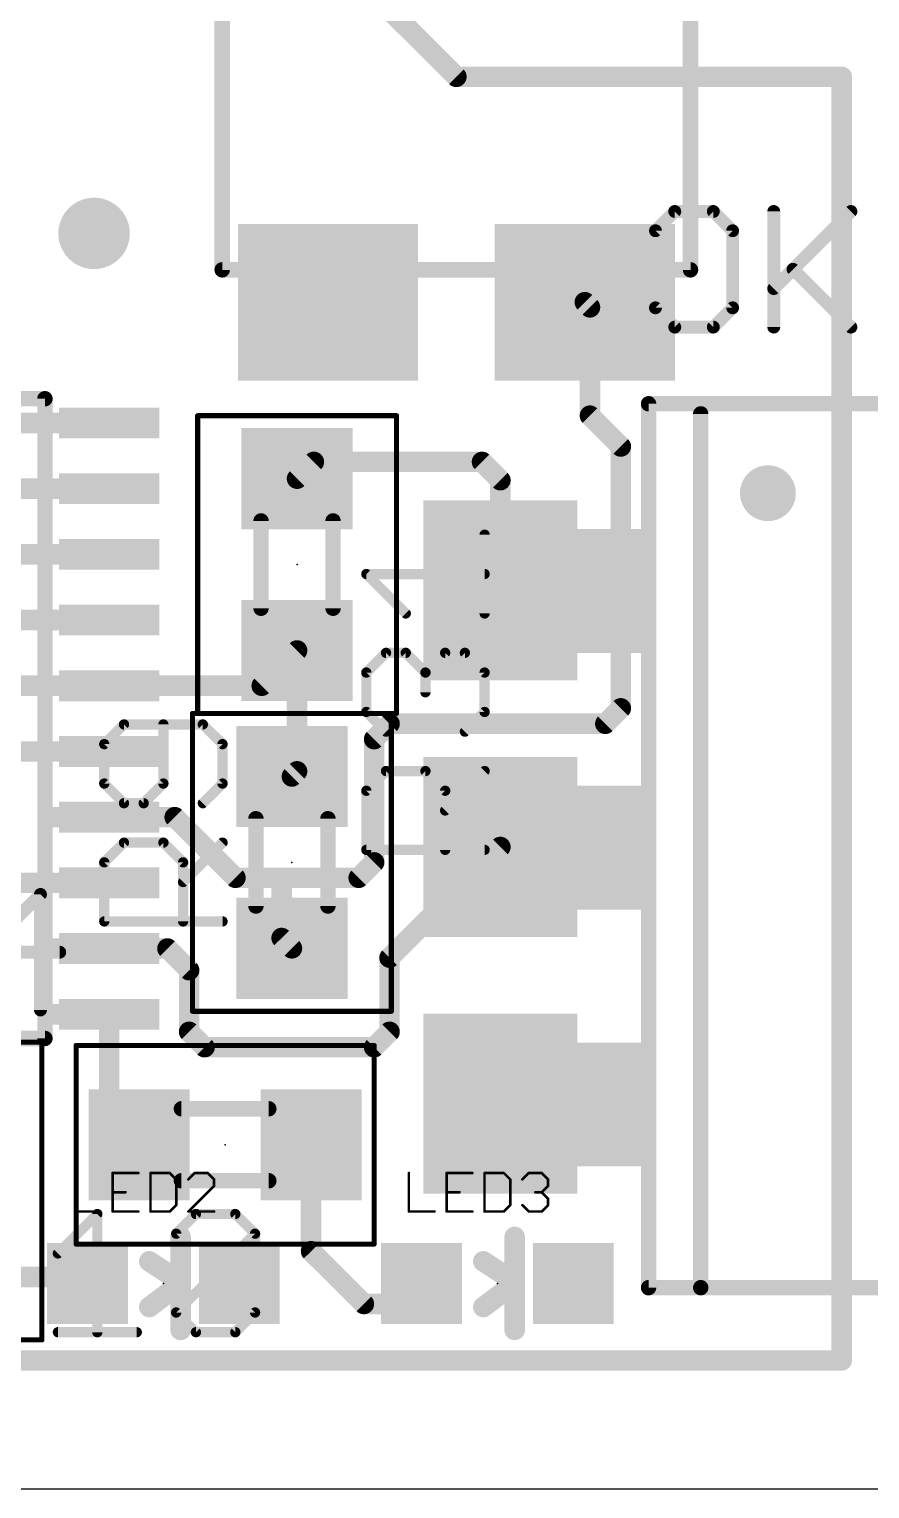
# Model space of a CAD drawing. Extents: x -5.1 to 64.5, y -0.1 to 40.6.
# Drawn here: x 26.26 to 34.57, y 0 to 14.44 of the extents above; entities that cross this region are included whole.
import ezdxf

# ---------------------------------------------------------------- set-up
doc = ezdxf.new("R2010")
doc.units = 0
for name, color, linetype in [('1', 14, 'CONTINUOUS'), ('18', 94, 'CONTINUOUS'), ('20', 178, 'CONTINUOUS'), ('21', 250, 'CONTINUOUS'), ('23', 178, 'CONTINUOUS'), ('25', 250, 'CONTINUOUS'), ('39', 14, 'CONTINUOUS'), ('51', 250, 'CONTINUOUS')]:
    doc.layers.add(name, color=color, linetype=linetype)

# ---------------------------------------------------------------- blocks, each defined once
blk = doc.blocks.new('RECT')
blk.add_solid([(-0.5, -0.5), (0.5, -0.5), (-0.5, 0.5), (0.5, 0.5)])
blk = doc.blocks.new('ROUNDV')
at = {"const_width": 0.5}
blk.add_lwpolyline([(0, -0.25, 1), (0, 0.25, 1), (0, -0.25)], format="xyb", dxfattribs=at)

msp = doc.modelspace()

# ---------------------------------------------------------------- linework, layer by layer
at = {"layer": '1', "const_width": 0.2032}
for points in [[(30.48, 13.97), (26.67, 17.78)], [(34.29, 13.97), (30.48, 13.97)], [(34.29, 1.27), (34.29, 13.97)], [(31.8008, 11.6892), (31.75, 11.74)], [(31.8008, 10.6172), (31.8008, 11.6892)], [(32.1056, 10.3124), (31.8008, 10.6172)], [(27.0478, 10.545), (24.8626, 10.545)], [(32.1056, 7.7216), (32.1056, 10.3124)], [(29.0712, 10.16), (28.9052, 9.994)], [(30.734, 10.16), (29.0712, 10.16)], [(30.915, 9.979), (30.734, 10.16)], [(27.0478, 9.895), (24.5982, 9.895)], [(30.915, 8.89), (30.915, 9.979)], [(27.0478, 9.245), (24.029, 9.245)], [(27.0478, 8.595), (22.8502, 8.595)], [(28.5562, 7.945), (28.9052, 8.294)], [(28.9052, 8.294), (28.9052, 7.0984)], [(27.0478, 7.945), (21.2122, 7.945)], [(27.0478, 7.945), (28.5562, 7.945)], [(31.9532, 7.5692), (32.1056, 7.7216)], [(29.6672, 7.4168), (29.8196, 7.5692)], [(29.8196, 7.5692), (31.9532, 7.5692)], [(29.6672, 6.1976), (29.6672, 7.4168)], [(27.0478, 7.295), (25.1662, 7.295)], [(28.9052, 7.0984), (28.8544, 7.0476)], [(27.0478, 6.645), (27.6958, 6.645)], [(27.6958, 6.645), (28.2956, 6.0452)], [(29.8196, 5.2546), (30.915, 6.35)], [(29.5148, 6.0452), (29.6672, 6.1976)], [(27.0478, 5.995), (25.807, 5.995)], [(28.2956, 6.0452), (28.7528, 6.0452)], [(28.7528, 6.0452), (28.7528, 5.4492)], [(28.7528, 6.0452), (29.5148, 6.0452)], [(28.7528, 5.4492), (28.8544, 5.3476)], [(27.0478, 5.345), (27.6242, 5.345)], [(27.6242, 5.345), (27.8384, 5.1308)], [(29.8196, 4.5212), (29.8196, 5.2546)], [(27.8384, 5.1308), (27.8384, 4.5212)], [(27.0478, 4.695), (27.0478, 3.5474)], [(27.8384, 4.5212), (27.9908, 4.3688)], [(29.6672, 4.3688), (29.8196, 4.5212)], [(27.9908, 4.3688), (29.6672, 4.3688)], [(27.0478, 3.5474), (27.344, 3.4036)], [(29.044, 3.4036), (29.044, 2.3504)], [(29.044, 2.3504), (29.5656, 1.8288)], [(25.4, 2.0964), (26.6176, 2.0964)], [(26.6176, 2.0964), (26.8344, 2.032)], [(30.238, 1.8288), (30.1364, 2.032)], [(29.5656, 1.8288), (30.238, 1.8288)], [(1.27, 1.27), (34.29, 1.27)]]:
    msp.add_lwpolyline(points, dxfattribs=at)
at = {"layer": '1', "const_width": 0.1016}
for points in [[(30.48, 14.0208, 1), (30.48, 13.9192)], [(30.4441, 13.9341, 1), (30.5159, 14.0059)], [(34.3408, 13.97, 1), (34.2392, 13.97)], [(34.29, 13.9192, 1), (34.29, 14.0208)], [(31.7859, 11.7759, 1), (31.7141, 11.7041)], [(31.8516, 11.6892, 1), (31.75, 11.6892)], [(31.7649, 11.6533, 1), (31.8367, 11.7251)], [(31.8367, 10.6531, 1), (31.7649, 10.5813)], [(27.0478, 10.4942, 1), (27.0478, 10.5958)], [(31.75, 10.6172, 1), (31.8516, 10.6172)], [(32.1564, 10.3124, 1), (32.0548, 10.3124)], [(32.0697, 10.2765, 1), (32.1415, 10.3483)], [(29.0712, 10.2108, 1), (29.0712, 10.1092)], [(29.1071, 10.1241, 1), (29.0353, 10.1959)], [(30.7699, 10.1959, 1), (30.6981, 10.1241)], [(30.734, 10.1092, 1), (30.734, 10.2108)], [(27.0478, 9.8442, 1), (27.0478, 9.9458)], [(28.8693, 10.0299, 1), (28.9411, 9.9581)], [(30.9658, 9.979, 1), (30.8642, 9.979)], [(30.8791, 9.9431, 1), (30.9509, 10.0149)], [(27.0478, 9.1942, 1), (27.0478, 9.2958)], [(30.8642, 8.89, 1), (30.9658, 8.89)], [(27.0478, 8.5442, 1), (27.0478, 8.6458)], [(28.956, 8.294, 1), (28.8544, 8.294)], [(28.9411, 8.2581, 1), (28.8693, 8.3299)], [(27.0478, 7.9958, 1), (27.0478, 7.8942)], [(27.0478, 7.8942, 1), (27.0478, 7.9958)], [(28.5203, 7.9809, 1), (28.5921, 7.9091)], [(28.5562, 7.8942, 1), (28.5562, 7.9958)], [(32.1415, 7.6857, 1), (32.0697, 7.7575)], [(29.8196, 7.62, 1), (29.8196, 7.5184)], [(29.8555, 7.5333, 1), (29.7837, 7.6051)], [(31.9173, 7.6051, 1), (31.9891, 7.5333)], [(31.9532, 7.5184, 1), (31.9532, 7.62)], [(32.0548, 7.7216, 1), (32.1564, 7.7216)], [(29.718, 7.4168, 1), (29.6164, 7.4168)], [(27.0478, 7.2442, 1), (27.0478, 7.3458)], [(29.6313, 7.4527, 1), (29.7031, 7.3809)], [(28.8185, 7.0835, 1), (28.8903, 7.0117)], [(28.8544, 7.0984, 1), (28.956, 7.0984)], [(28.9411, 7.0625, 1), (28.8693, 7.1343)], [(27.0478, 6.6958, 1), (27.0478, 6.5942)], [(27.7317, 6.6809, 1), (27.6599, 6.6091)], [(27.6958, 6.5942, 1), (27.6958, 6.6958)], [(30.9509, 6.3141, 1), (30.8791, 6.3859)], [(29.6164, 6.1976, 1), (29.718, 6.1976)], [(29.7031, 6.1617, 1), (29.6313, 6.2335)], [(27.0478, 5.9442, 1), (27.0478, 6.0458)], [(28.2956, 6.096, 1), (28.2956, 5.9944)], [(28.2597, 6.0093, 1), (28.3315, 6.0811)], [(28.8036, 6.0452, 1), (28.702, 6.0452)], [(28.7528, 6.096, 1), (28.7528, 5.9944)], [(28.7528, 5.9944, 1), (28.7528, 6.096)], [(29.4789, 6.0811, 1), (29.5507, 6.0093)], [(29.5148, 5.9944, 1), (29.5148, 6.096)], [(28.7887, 5.4851, 1), (28.7169, 5.4133)], [(28.702, 5.4492, 1), (28.8036, 5.4492)], [(27.0478, 5.3958, 1), (27.0478, 5.2942)], [(27.6601, 5.3809, 1), (27.5883, 5.3091)], [(27.6242, 5.2942, 1), (27.6242, 5.3958)], [(28.8185, 5.3117, 1), (28.8903, 5.3835)], [(29.8704, 5.2546, 1), (29.7688, 5.2546)], [(27.8892, 5.1308, 1), (27.7876, 5.1308)], [(27.8025, 5.0949, 1), (27.8743, 5.1667)], [(29.7837, 5.2905, 1), (29.8555, 5.2187)], [(27.0986, 4.695, 1), (26.997, 4.695)], [(27.8743, 4.5571, 1), (27.8025, 4.4853)], [(29.8555, 4.4853, 1), (29.7837, 4.5571)], [(27.7876, 4.5212, 1), (27.8892, 4.5212)], [(29.7688, 4.5212, 1), (29.8704, 4.5212)], [(27.9908, 4.4196, 1), (27.9908, 4.318)], [(27.9549, 4.3329, 1), (28.0267, 4.4047)], [(29.6313, 4.4047, 1), (29.7031, 4.3329)], [(29.6672, 4.318, 1), (29.6672, 4.4196)], [(27.07, 3.5931, 1), (27.0256, 3.5017)], [(26.997, 3.5474, 1), (27.0986, 3.5474)], [(27.3218, 3.3579, 1), (27.3662, 3.4493)], [(29.0948, 3.4036, 1), (28.9932, 3.4036)], [(29.0799, 2.3863, 1), (29.0081, 2.3145)], [(28.9932, 2.3504, 1), (29.0948, 2.3504)], [(26.6321, 2.1451, 1), (26.6031, 2.0477)], [(26.6176, 2.0456, 1), (26.6176, 2.1472)], [(26.8199, 1.9833, 1), (26.8489, 2.0807)], [(30.1818, 2.0547, 1), (30.091, 2.0093)], [(29.5656, 1.8796, 1), (29.5656, 1.778)], [(29.5297, 1.7929, 1), (29.6015, 1.8647)], [(30.1926, 1.8061, 1), (30.2834, 1.8515)], [(30.238, 1.778, 1), (30.238, 1.8796)], [(34.2392, 1.27, 1), (34.3408, 1.27)], [(34.29, 1.2192, 1), (34.29, 1.3208)]]:
    msp.add_lwpolyline(points, format="xyb", dxfattribs=at)
at = {"layer": '20'}
msp.add_line((0, 0), (64.44, 0), dxfattribs=at)
at = {"layer": '21'}
for points, const_width in [([(28.165, 12.06), (28.165, 18.42)], 0.1524), ([(32.795, 16.325), (32.795, 12.06)], 0.1524), ([(21.8472, 10.7846), (26.4128, 10.7846)], 0.1524), ([(26.4128, 4.4554), (26.4128, 10.7846)], 0.1524), ([(32.38, 1.99), (32.38, 10.735)], 0.1524), ([(32.38, 10.735), (38.74, 10.735)], 0.1524), ([(32.896, 1.99), (32.896, 10.635)], 0.1524), ([(26.4128, 4.4554), (21.8472, 4.4554)], 0.1524), ([(27.7544, 2.492), (27.7544, 2.032)], 0.2032), ([(31.0564, 2.492), (31.0564, 2.032)], 0.2032), ([(27.739, 2.0574), (27.4444, 2.2504)], 0.2032), ([(31.041, 2.0574), (30.7464, 2.2504)], 0.2032), ([(27.7544, 2.032), (27.4444, 1.7982)], 0.2032), ([(27.7544, 1.572), (27.7544, 2.032)], 0.2032), ([(31.0564, 2.032), (30.7464, 1.7982)], 0.2032), ([(31.0564, 1.572), (31.0564, 2.032)], 0.2032), ([(32.896, 1.99), (32.38, 1.99)], 0.1524), ([(38.74, 1.99), (32.896, 1.99)], 0.1524)]:
    msp.add_lwpolyline(points, dxfattribs=dict(at, const_width=const_width))
for points, const_width in [([(28.1269, 12.06, 1), (28.2031, 12.06)], 0.0762), ([(32.7569, 12.06, 1), (32.8331, 12.06)], 0.0762), ([(26.4509, 10.7846, 1), (26.3747, 10.7846)], 0.0762), ([(26.4128, 10.7465, 1), (26.4128, 10.8227)], 0.0762), ([(32.4181, 10.735, 1), (32.3419, 10.735)], 0.0762), ([(32.38, 10.7731, 1), (32.38, 10.6969)], 0.0762), ([(32.9341, 10.635, 1), (32.8579, 10.635)], 0.0762), ([(33.56, 9.7119, 1), (33.56, 9.9881, 1), (33.56, 9.7119)], 0.2761), ([(26.3747, 4.4554, 1), (26.4509, 4.4554)], 0.0762), ([(26.4128, 4.4173, 1), (26.4128, 4.4935)], 0.0762), ([(27.8052, 2.492, 1), (27.7036, 2.492)], 0.1016), ([(31.1072, 2.492, 1), (31.0056, 2.492)], 0.1016), ([(27.4722, 2.2929, 1), (27.4166, 2.2079)], 0.1016), ([(30.7742, 2.2929, 1), (30.7186, 2.2079)], 0.1016), ([(27.8052, 2.032, 1), (27.7036, 2.032)], 0.1016), ([(27.7036, 2.032, 1), (27.8052, 2.032)], 0.1016), ([(27.7112, 2.0149, 1), (27.7668, 2.0999)], 0.1016), ([(27.785, 1.9914, 1), (27.7238, 2.0726)], 0.1016), ([(31.1072, 2.032, 1), (31.0056, 2.032)], 0.1016), ([(31.0056, 2.032, 1), (31.1072, 2.032)], 0.1016), ([(31.0132, 2.0149, 1), (31.0688, 2.0999)], 0.1016), ([(31.087, 1.9914, 1), (31.0258, 2.0726)], 0.1016), ([(32.38, 2.0281, 1), (32.38, 1.9519)], 0.0762), ([(32.3419, 1.99, 1), (32.4181, 1.99)], 0.0762), ([(32.896, 2.0281, 1), (32.896, 1.9519)], 0.0762), ([(32.8579, 1.99, 1), (32.9341, 1.99)], 0.0762), ([(32.896, 1.9519, 1), (32.896, 2.0281)], 0.0762), ([(27.4138, 1.8388, 1), (27.475, 1.7576)], 0.1016), ([(30.7158, 1.8388, 1), (30.777, 1.7576)], 0.1016), ([(27.7036, 1.572, 1), (27.8052, 1.572)], 0.1016), ([(31.0056, 1.572, 1), (31.1072, 1.572)], 0.1016)]:
    msp.add_lwpolyline(points, format="xyb", dxfattribs=dict(at, const_width=const_width))
at = {"layer": '23'}
for p in [(28.9052, 9.144), (28.8544, 6.1976), (28.194, 3.4036), (27.5844, 2.032), (30.8864, 2.032)]:
    msp.add_point(p, dxfattribs=at)
at = {"layer": '25'}
for points, const_width in [([(32.6392, 12.6375), (32.4485, 12.4468)], 0.127), ([(33.0205, 12.6375), (32.6392, 12.6375)], 0.127), ([(33.2112, 12.4468), (33.0205, 12.6375)], 0.127), ([(33.6179, 12.6375), (33.6179, 11.4935)], 0.127), ([(33.6179, 11.8748), (34.3805, 12.6375)], 0.127), ([(32.4485, 12.4468), (32.4485, 11.6842)], 0.127), ([(33.2112, 11.6842), (33.2112, 12.4468)], 0.127), ([(33.8086, 12.0655), (34.3805, 11.4935)], 0.127), ([(32.4485, 11.6842), (32.6392, 11.4935)], 0.127), ([(33.0205, 11.4935), (33.2112, 11.6842)], 0.127), ([(32.6392, 11.4935), (33.0205, 11.4935)], 0.127), ([(30.7594, 8.6604), (30.7594, 9.44)], 0.1016), ([(29.9798, 8.6604), (29.59, 9.0502)], 0.1016), ([(29.59, 9.0502), (30.7594, 9.0502)], 0.1016), ([(29.59, 8.0757), (29.7849, 8.2706)], 0.1016), ([(29.7849, 8.2706), (29.9798, 8.2706)], 0.1016), ([(29.9798, 8.2706), (30.1747, 8.0757)], 0.1016), ([(30.1747, 8.0757), (30.3696, 8.2706)], 0.1016), ([(30.3696, 8.2706), (30.5645, 8.2706)], 0.1016), ([(30.5645, 8.2706), (30.7594, 8.0757)], 0.1016), ([(29.59, 7.6859), (29.59, 8.0757)], 0.1016), ([(30.1747, 8.0757), (30.1747, 7.8808)], 0.1016), ([(30.7594, 8.0757), (30.7594, 7.6859)], 0.1016), ([(29.7849, 7.491), (29.59, 7.6859)], 0.1016), ([(30.7594, 7.6859), (30.5645, 7.491)], 0.1016), ([(27.1941, 7.5624), (26.9992, 7.3675)], 0.1016), ([(27.9737, 7.5624), (27.1941, 7.5624)], 0.1016), ([(27.5839, 6.9777), (27.5839, 7.5624)], 0.1016), ([(28.1686, 7.3675), (27.9737, 7.5624)], 0.1016), ([(26.9992, 7.3675), (26.9992, 6.9777)], 0.1016), ([(28.1686, 6.9777), (28.1686, 7.3675)], 0.1016), ([(29.59, 6.9063), (29.7849, 7.1012)], 0.1016), ([(29.7849, 7.1012), (30.1747, 7.1012)], 0.1016), ([(30.1747, 7.1012), (30.3696, 6.9063)], 0.1016), ([(30.3696, 6.7114), (30.7594, 7.1012)], 0.1016), ([(26.9992, 6.9777), (27.1941, 6.7828)], 0.1016), ([(27.389, 6.7828), (27.5839, 6.9777)], 0.1016), ([(27.9737, 6.7828), (28.1686, 6.9777)], 0.1016), ([(29.59, 6.3216), (29.59, 6.9063)], 0.1016), ([(30.3696, 6.9063), (30.3696, 6.3216)], 0.1016), ([(27.1941, 6.7828), (27.389, 6.7828)], 0.1016), ([(26.9992, 6.1981), (27.1941, 6.393)], 0.1016), ([(27.1941, 6.393), (27.5839, 6.393)], 0.1016), ([(27.5839, 6.393), (27.7788, 6.1981)], 0.1016), ([(27.7788, 6.0032), (28.1686, 6.393)], 0.1016), ([(30.7594, 6.3216), (29.59, 6.3216)], 0.1016), ([(26.9992, 5.6134), (26.9992, 6.1981)], 0.1016), ([(27.7788, 6.1981), (27.7788, 5.6134)], 0.1016), ([(26.3687, 5.8811), (25.7967, 5.3091)], 0.127), ([(26.3687, 4.7371), (26.3687, 5.8811)], 0.127), ([(28.1686, 5.6134), (26.9992, 5.6134)], 0.1016), ([(25.7967, 5.3091), (26.5593, 5.3091)], 0.127), ([(26.7081, 3.1245), (26.7081, 2.7432)], 0.0254), ([(27.3365, 3.1245), (27.0823, 3.1245)], 0.0254), ([(27.0823, 3.1245), (27.0823, 2.7432)], 0.0254), ([(27.4565, 3.1245), (27.4565, 2.7432)], 0.0254), ([(27.6472, 3.1245), (27.4565, 3.1245)], 0.0254), ([(27.7107, 3.061), (27.6472, 3.1245)], 0.0254), ([(27.7107, 2.8068), (27.7107, 3.061)], 0.0254), ([(27.8943, 3.1245), (27.8307, 3.061)], 0.0254), ([(28.0214, 3.1245), (27.8943, 3.1245)], 0.0254), ([(28.0849, 3.061), (28.0214, 3.1245)], 0.0254), ([(28.0849, 2.9974), (28.0849, 3.061)], 0.0254), ([(30.0101, 3.1245), (30.0101, 2.7432)], 0.0254), ([(30.6385, 3.1245), (30.3843, 3.1245)], 0.0254), ([(30.3843, 3.1245), (30.3843, 2.7432)], 0.0254), ([(30.7585, 3.1245), (30.7585, 2.7432)], 0.0254), ([(30.9492, 3.1245), (30.7585, 3.1245)], 0.0254), ([(31.0127, 3.061), (30.9492, 3.1245)], 0.0254), ([(31.0127, 2.8068), (31.0127, 3.061)], 0.0254), ([(31.1327, 3.061), (31.1963, 3.1245)], 0.0254), ([(31.1963, 3.1245), (31.3234, 3.1245)], 0.0254), ([(31.3234, 3.1245), (31.3869, 3.061)], 0.0254), ([(31.3869, 3.061), (31.3869, 2.9974)], 0.0254), ([(27.0823, 2.9339), (27.2094, 2.9339)], 0.0254), ([(27.8307, 2.7432), (28.0849, 2.9974)], 0.0254), ([(30.3843, 2.9339), (30.5114, 2.9339)], 0.0254), ([(31.3234, 2.9339), (31.2598, 2.9339)], 0.0254), ([(31.3869, 2.9974), (31.3234, 2.9339)], 0.0254), ([(31.3234, 2.9339), (31.3869, 2.8703)], 0.0254), ([(26.541, 2.329), (26.9308, 2.7188)], 0.1016), ([(26.7081, 2.7432), (26.9623, 2.7432)], 0.0254), ([(26.9308, 2.7188), (26.9308, 1.5494)], 0.1016), ([(27.0823, 2.7432), (27.3365, 2.7432)], 0.0254), ([(27.4565, 2.7432), (27.6472, 2.7432)], 0.0254), ([(27.6472, 2.7432), (27.7107, 2.8068)], 0.0254), ([(27.7104, 2.5239), (27.9053, 2.7188)], 0.1016), ([(28.0849, 2.7432), (27.8307, 2.7432)], 0.0254), ([(27.9053, 2.7188), (28.2951, 2.7188)], 0.1016), ([(28.2951, 2.7188), (28.49, 2.5239)], 0.1016), ([(30.0101, 2.7432), (30.2643, 2.7432)], 0.0254), ([(30.3843, 2.7432), (30.6385, 2.7432)], 0.0254), ([(30.7585, 2.7432), (30.9492, 2.7432)], 0.0254), ([(30.9492, 2.7432), (31.0127, 2.8068)], 0.0254), ([(31.1963, 2.7432), (31.1327, 2.8068)], 0.0254), ([(31.3234, 2.7432), (31.1963, 2.7432)], 0.0254), ([(31.3869, 2.8068), (31.3234, 2.7432)], 0.0254), ([(31.3869, 2.8703), (31.3869, 2.8068)], 0.0254), ([(27.7104, 1.7443), (27.7104, 2.5239)], 0.1016), ([(27.7104, 1.7443), (28.49, 2.5239)], 0.1016), ([(28.49, 2.5239), (28.49, 1.7443)], 0.1016), ([(27.9053, 1.5494), (27.7104, 1.7443)], 0.1016), ([(28.49, 1.7443), (28.2951, 1.5494)], 0.1016), ([(26.541, 1.5494), (27.3206, 1.5494)], 0.1016), ([(28.2951, 1.5494), (27.9053, 1.5494)], 0.1016)]:
    msp.add_lwpolyline(points, dxfattribs=dict(at, const_width=const_width))
for points, const_width in [([(32.6392, 12.6692, 1), (32.6392, 12.6057)], 0.0635), ([(32.6616, 12.615, 1), (32.6167, 12.6599)], 0.0635), ([(33.0429, 12.6599, 1), (32.998, 12.615)], 0.0635), ([(33.0205, 12.6057, 1), (33.0205, 12.6692)], 0.0635), ([(33.6496, 12.6375, 1), (33.5861, 12.6375)], 0.0635), ([(34.403, 12.615, 1), (34.3581, 12.6599)], 0.0635), ([(32.4803, 12.4468, 1), (32.4168, 12.4468)], 0.0635), ([(32.426, 12.4693, 1), (32.471, 12.4244)], 0.0635), ([(33.2429, 12.4468, 1), (33.1794, 12.4468)], 0.0635), ([(33.1887, 12.4244, 1), (33.2336, 12.4693)], 0.0635), ([(33.831, 12.0879, 1), (33.7861, 12.043)], 0.0635), ([(33.5954, 11.8973, 1), (33.6403, 11.8524)], 0.0635), ([(32.471, 11.7066, 1), (32.426, 11.6617)], 0.0635), ([(32.4168, 11.6842, 1), (32.4803, 11.6842)], 0.0635), ([(33.1794, 11.6842, 1), (33.2429, 11.6842)], 0.0635), ([(33.2336, 11.6617, 1), (33.1887, 11.7066)], 0.0635), ([(32.6392, 11.5253, 1), (32.6392, 11.4618)], 0.0635), ([(33.0205, 11.4618, 1), (33.0205, 11.5253)], 0.0635), ([(32.6167, 11.471, 1), (32.6616, 11.516)], 0.0635), ([(32.998, 11.516, 1), (33.0429, 11.471)], 0.0635), ([(33.5861, 11.4935, 1), (33.6496, 11.4935)], 0.0635), ([(34.3581, 11.471, 1), (34.403, 11.516)], 0.0635), ([(30.7848, 9.44, 1), (30.734, 9.44)], 0.0508), ([(29.608, 9.0682, 1), (29.572, 9.0322)], 0.0508), ([(29.59, 9.0756, 1), (29.59, 9.0248)], 0.0508), ([(30.7594, 9.0248, 1), (30.7594, 9.0756)], 0.0508), ([(29.9618, 8.6424, 1), (29.9978, 8.6784)], 0.0508), ([(30.734, 8.6604, 1), (30.7848, 8.6604)], 0.0508), ([(29.7849, 8.296, 1), (29.7849, 8.2452)], 0.0508), ([(29.8029, 8.2526, 1), (29.7669, 8.2886)], 0.0508), ([(29.9978, 8.2886, 1), (29.9618, 8.2526)], 0.0508), ([(29.9798, 8.2452, 1), (29.9798, 8.296)], 0.0508), ([(30.3696, 8.296, 1), (30.3696, 8.2452)], 0.0508), ([(30.3876, 8.2526, 1), (30.3516, 8.2886)], 0.0508), ([(30.5825, 8.2886, 1), (30.5465, 8.2526)], 0.0508), ([(30.5645, 8.2452, 1), (30.5645, 8.296)], 0.0508), ([(29.572, 8.0937, 1), (29.608, 8.0577)], 0.0508), ([(29.6154, 8.0757, 1), (29.5646, 8.0757)], 0.0508), ([(30.1567, 8.0937, 1), (30.1927, 8.0577)], 0.0508), ([(30.2001, 8.0757, 1), (30.1493, 8.0757)], 0.0508), ([(30.1567, 8.0577, 1), (30.1927, 8.0937)], 0.0508), ([(30.7848, 8.0757, 1), (30.734, 8.0757)], 0.0508), ([(30.7414, 8.0577, 1), (30.7774, 8.0937)], 0.0508), ([(30.1493, 7.8808, 1), (30.2001, 7.8808)], 0.0508), ([(29.608, 7.7039, 1), (29.572, 7.6679)], 0.0508), ([(29.5646, 7.6859, 1), (29.6154, 7.6859)], 0.0508), ([(30.734, 7.6859, 1), (30.7848, 7.6859)], 0.0508), ([(30.7774, 7.6679, 1), (30.7414, 7.7039)], 0.0508), ([(27.1941, 7.5878, 1), (27.1941, 7.537)], 0.0508), ([(27.2121, 7.5444, 1), (27.1761, 7.5804)], 0.0508), ([(27.6093, 7.5624, 1), (27.5585, 7.5624)], 0.0508), ([(27.9917, 7.5804, 1), (27.9557, 7.5444)], 0.0508), ([(27.9737, 7.537, 1), (27.9737, 7.5878)], 0.0508), ([(29.7669, 7.473, 1), (29.8029, 7.509)], 0.0508), ([(30.5465, 7.509, 1), (30.5825, 7.473)], 0.0508), ([(26.9812, 7.3855, 1), (27.0172, 7.3495)], 0.0508), ([(27.0246, 7.3675, 1), (26.9738, 7.3675)], 0.0508), ([(28.194, 7.3675, 1), (28.1432, 7.3675)], 0.0508), ([(28.1506, 7.3495, 1), (28.1866, 7.3855)], 0.0508), ([(29.7849, 7.1266, 1), (29.7849, 7.0758)], 0.0508), ([(29.8029, 7.0832, 1), (29.7669, 7.1192)], 0.0508), ([(30.1927, 7.1192, 1), (30.1567, 7.0832)], 0.0508), ([(30.1747, 7.0758, 1), (30.1747, 7.1266)], 0.0508), ([(30.7774, 7.0832, 1), (30.7414, 7.1192)], 0.0508), ([(27.0172, 6.9957, 1), (26.9812, 6.9597)], 0.0508), ([(26.9738, 6.9777, 1), (27.0246, 6.9777)], 0.0508), ([(27.5585, 6.9777, 1), (27.6093, 6.9777)], 0.0508), ([(27.6019, 6.9597, 1), (27.5659, 6.9957)], 0.0508), ([(28.1432, 6.9777, 1), (28.194, 6.9777)], 0.0508), ([(28.1866, 6.9597, 1), (28.1506, 6.9957)], 0.0508), ([(29.572, 6.9243, 1), (29.608, 6.8883)], 0.0508), ([(29.6154, 6.9063, 1), (29.5646, 6.9063)], 0.0508), ([(30.395, 6.9063, 1), (30.3442, 6.9063)], 0.0508), ([(30.3516, 6.8883, 1), (30.3876, 6.9243)], 0.0508), ([(27.1941, 6.8082, 1), (27.1941, 6.7574)], 0.0508), ([(27.1761, 6.7648, 1), (27.2121, 6.8008)], 0.0508), ([(27.371, 6.8008, 1), (27.407, 6.7648)], 0.0508), ([(27.389, 6.7574, 1), (27.389, 6.8082)], 0.0508), ([(27.9557, 6.8008, 1), (27.9917, 6.7648)], 0.0508), ([(30.3516, 6.7294, 1), (30.3876, 6.6934)], 0.0508), ([(27.1941, 6.4184, 1), (27.1941, 6.3676)], 0.0508), ([(27.2121, 6.375, 1), (27.1761, 6.411)], 0.0508), ([(27.6019, 6.411, 1), (27.5659, 6.375)], 0.0508), ([(27.5839, 6.3676, 1), (27.5839, 6.4184)], 0.0508), ([(28.1866, 6.375, 1), (28.1506, 6.411)], 0.0508), ([(29.59, 6.347, 1), (29.59, 6.2962)], 0.0508), ([(30.7594, 6.2962, 1), (30.7594, 6.347)], 0.0508), ([(26.9812, 6.2161, 1), (27.0172, 6.1801)], 0.0508), ([(27.0246, 6.1981, 1), (26.9738, 6.1981)], 0.0508), ([(27.8042, 6.1981, 1), (27.7534, 6.1981)], 0.0508), ([(27.7608, 6.1801, 1), (27.7968, 6.2161)], 0.0508), ([(29.5646, 6.3216, 1), (29.6154, 6.3216)], 0.0508), ([(30.3442, 6.3216, 1), (30.395, 6.3216)], 0.0508), ([(26.4004, 5.8811, 1), (26.3369, 5.8811)], 0.0635), ([(26.3911, 5.8586, 1), (26.3462, 5.9035)], 0.0635), ([(27.7608, 6.0212, 1), (27.7968, 5.9852)], 0.0508), ([(26.9992, 5.6388, 1), (26.9992, 5.588)], 0.0508), ([(26.9738, 5.6134, 1), (27.0246, 5.6134)], 0.0508), ([(27.7534, 5.6134, 1), (27.8042, 5.6134)], 0.0508), ([(28.1686, 5.588, 1), (28.1686, 5.6388)], 0.0508), ([(26.5593, 5.2773, 1), (26.5593, 5.3408)], 0.0635), ([(26.3369, 4.7371, 1), (26.4004, 4.7371)], 0.0635), ([(26.7145, 3.1245, 1), (26.7018, 3.1245)], 0.0127), ([(27.0823, 3.1309, 1), (27.0823, 3.1182)], 0.0127), ([(27.0887, 3.1245, 1), (27.076, 3.1245)], 0.0127), ([(27.3365, 3.1182, 1), (27.3365, 3.1309)], 0.0127), ([(27.4565, 3.1309, 1), (27.4565, 3.1182)], 0.0127), ([(27.4629, 3.1245, 1), (27.4502, 3.1245)], 0.0127), ([(27.6517, 3.129, 1), (27.6427, 3.12)], 0.0127), ([(27.6472, 3.1182, 1), (27.6472, 3.1309)], 0.0127), ([(27.7171, 3.061, 1), (27.7044, 3.061)], 0.0127), ([(27.7062, 3.0565, 1), (27.7152, 3.0655)], 0.0127), ([(27.8262, 3.0655, 1), (27.8352, 3.0565)], 0.0127), ([(27.8943, 3.1309, 1), (27.8943, 3.1182)], 0.0127), ([(27.8988, 3.12, 1), (27.8898, 3.129)], 0.0127), ([(28.0259, 3.129, 1), (28.0169, 3.12)], 0.0127), ([(28.0214, 3.1182, 1), (28.0214, 3.1309)], 0.0127), ([(28.0913, 3.061, 1), (28.0786, 3.061)], 0.0127), ([(28.0804, 3.0565, 1), (28.0894, 3.0655)], 0.0127), ([(30.0165, 3.1245, 1), (30.0038, 3.1245)], 0.0127), ([(30.3843, 3.1309, 1), (30.3843, 3.1182)], 0.0127), ([(30.3907, 3.1245, 1), (30.378, 3.1245)], 0.0127), ([(30.6385, 3.1182, 1), (30.6385, 3.1309)], 0.0127), ([(30.7585, 3.1309, 1), (30.7585, 3.1182)], 0.0127), ([(30.7649, 3.1245, 1), (30.7522, 3.1245)], 0.0127), ([(30.9537, 3.129, 1), (30.9447, 3.12)], 0.0127), ([(30.9492, 3.1182, 1), (30.9492, 3.1309)], 0.0127), ([(31.0191, 3.061, 1), (31.0064, 3.061)], 0.0127), ([(31.0082, 3.0565, 1), (31.0172, 3.0655)], 0.0127), ([(31.1282, 3.0655, 1), (31.1372, 3.0565)], 0.0127), ([(31.1963, 3.1309, 1), (31.1963, 3.1182)], 0.0127), ([(31.2008, 3.12, 1), (31.1918, 3.129)], 0.0127), ([(31.3279, 3.129, 1), (31.3189, 3.12)], 0.0127), ([(31.3234, 3.1182, 1), (31.3234, 3.1309)], 0.0127), ([(31.3933, 3.061, 1), (31.3806, 3.061)], 0.0127), ([(31.3824, 3.0565, 1), (31.3914, 3.0655)], 0.0127), ([(27.0823, 2.9402, 1), (27.0823, 2.9275)], 0.0127), ([(27.2094, 2.9275, 1), (27.2094, 2.9402)], 0.0127), ([(28.0786, 2.9974, 1), (28.0913, 2.9974)], 0.0127), ([(28.0894, 2.9929, 1), (28.0804, 3.0019)], 0.0127), ([(30.3843, 2.9402, 1), (30.3843, 2.9275)], 0.0127), ([(30.5114, 2.9275, 1), (30.5114, 2.9402)], 0.0127), ([(31.2598, 2.9402, 1), (31.2598, 2.9275)], 0.0127), ([(31.3279, 2.9384, 1), (31.3189, 2.9294)], 0.0127), ([(31.3189, 2.9384, 1), (31.3279, 2.9294)], 0.0127), ([(31.3234, 2.9275, 1), (31.3234, 2.9402)], 0.0127), ([(31.3806, 2.9974, 1), (31.3933, 2.9974)], 0.0127), ([(31.3914, 2.9929, 1), (31.3824, 3.0019)], 0.0127), ([(26.7081, 2.7496, 1), (26.7081, 2.7369)], 0.0127), ([(26.7018, 2.7432, 1), (26.7145, 2.7432)], 0.0127), ([(26.9562, 2.7188, 1), (26.9054, 2.7188)], 0.0508), ([(26.9488, 2.7008, 1), (26.9128, 2.7368)], 0.0508), ([(26.9623, 2.7369, 1), (26.9623, 2.7496)], 0.0127), ([(27.0823, 2.7496, 1), (27.0823, 2.7369)], 0.0127), ([(27.076, 2.7432, 1), (27.0887, 2.7432)], 0.0127), ([(27.3365, 2.7369, 1), (27.3365, 2.7496)], 0.0127), ([(27.4565, 2.7496, 1), (27.4565, 2.7369)], 0.0127), ([(27.4502, 2.7432, 1), (27.4629, 2.7432)], 0.0127), ([(27.6427, 2.7477, 1), (27.6517, 2.7387)], 0.0127), ([(27.6472, 2.7369, 1), (27.6472, 2.7496)], 0.0127), ([(27.7044, 2.8068, 1), (27.7171, 2.8068)], 0.0127), ([(27.7152, 2.8023, 1), (27.7062, 2.8112)], 0.0127), ([(27.8307, 2.7496, 1), (27.8307, 2.7369)], 0.0127), ([(27.8262, 2.7477, 1), (27.8352, 2.7387)], 0.0127), ([(27.9053, 2.7442, 1), (27.9053, 2.6934)], 0.0508), ([(27.9233, 2.7008, 1), (27.8873, 2.7368)], 0.0508), ([(28.0849, 2.7369, 1), (28.0849, 2.7496)], 0.0127), ([(28.3131, 2.7368, 1), (28.2771, 2.7008)], 0.0508), ([(28.2951, 2.6934, 1), (28.2951, 2.7442)], 0.0508), ([(30.0101, 2.7496, 1), (30.0101, 2.7369)], 0.0127), ([(30.0038, 2.7432, 1), (30.0165, 2.7432)], 0.0127), ([(30.2643, 2.7369, 1), (30.2643, 2.7496)], 0.0127), ([(30.3843, 2.7496, 1), (30.3843, 2.7369)], 0.0127), ([(30.378, 2.7432, 1), (30.3907, 2.7432)], 0.0127), ([(30.6385, 2.7369, 1), (30.6385, 2.7496)], 0.0127), ([(30.7585, 2.7496, 1), (30.7585, 2.7369)], 0.0127), ([(30.7522, 2.7432, 1), (30.7649, 2.7432)], 0.0127), ([(30.9447, 2.7477, 1), (30.9537, 2.7387)], 0.0127), ([(30.9492, 2.7369, 1), (30.9492, 2.7496)], 0.0127), ([(31.0064, 2.8068, 1), (31.0191, 2.8068)], 0.0127), ([(31.0172, 2.8023, 1), (31.0082, 2.8112)], 0.0127), ([(31.1372, 2.8112, 1), (31.1282, 2.8023)], 0.0127), ([(31.1963, 2.7496, 1), (31.1963, 2.7369)], 0.0127), ([(31.1918, 2.7387, 1), (31.2008, 2.7477)], 0.0127), ([(31.3189, 2.7477, 1), (31.3279, 2.7387)], 0.0127), ([(31.3234, 2.7369, 1), (31.3234, 2.7496)], 0.0127), ([(31.3933, 2.8703, 1), (31.3806, 2.8703)], 0.0127), ([(31.3806, 2.8068, 1), (31.3933, 2.8068)], 0.0127), ([(31.3824, 2.8658, 1), (31.3914, 2.8748)], 0.0127), ([(31.3914, 2.8023, 1), (31.3824, 2.8112)], 0.0127), ([(27.6924, 2.5419, 1), (27.7284, 2.5059)], 0.0508), ([(27.7358, 2.5239, 1), (27.685, 2.5239)], 0.0508), ([(28.5154, 2.5239, 1), (28.4646, 2.5239)], 0.0508), ([(28.508, 2.5059, 1), (28.472, 2.5419)], 0.0508), ([(28.472, 2.5059, 1), (28.508, 2.5419)], 0.0508), ([(26.523, 2.347, 1), (26.559, 2.311)], 0.0508), ([(27.7284, 1.7623, 1), (27.6924, 1.7263)], 0.0508), ([(27.6924, 1.7623, 1), (27.7284, 1.7263)], 0.0508), ([(27.685, 1.7443, 1), (27.7358, 1.7443)], 0.0508), ([(28.4646, 1.7443, 1), (28.5154, 1.7443)], 0.0508), ([(28.508, 1.7263, 1), (28.472, 1.7623)], 0.0508), ([(26.541, 1.5748, 1), (26.541, 1.524)], 0.0508), ([(27.3206, 1.524, 1), (27.3206, 1.5748)], 0.0508), ([(27.9053, 1.5748, 1), (27.9053, 1.524)], 0.0508), ([(27.8873, 1.5314, 1), (27.9233, 1.5674)], 0.0508), ([(28.2771, 1.5674, 1), (28.3131, 1.5314)], 0.0508), ([(28.2951, 1.524, 1), (28.2951, 1.5748)], 0.0508), ([(26.9054, 1.5494, 1), (26.9562, 1.5494)], 0.0508)]:
    msp.add_lwpolyline(points, format="xyb", dxfattribs=dict(at, const_width=const_width))
at = {"layer": '39', "const_width": 0.0508}
for points in [[(27.9222, 7.671), (27.9222, 10.617)], [(27.9222, 10.617), (29.8882, 10.617)], [(29.8882, 10.617), (29.8882, 7.671)], [(27.8714, 4.7246), (27.8714, 7.6706)], [(27.8714, 7.6706), (29.8374, 7.6706)], [(29.8882, 7.671), (27.9222, 7.671)], [(29.8374, 7.6706), (29.8374, 4.7246)], [(29.8374, 4.7246), (27.8714, 4.7246)], [(24.417, 4.4194), (26.383, 4.4194)], [(26.383, 4.4194), (26.383, 1.4734)], [(26.721, 2.4206), (26.721, 4.3866)], [(26.721, 4.3866), (29.667, 4.3866)], [(29.667, 4.3866), (29.667, 2.4206)], [(29.667, 2.4206), (26.721, 2.4206)], [(26.383, 1.4734), (24.417, 1.4734)]]:
    msp.add_lwpolyline(points, dxfattribs=at)
at = {"layer": '39', "const_width": 0.0254}
for points in [[(27.9349, 10.617, 1), (27.9095, 10.617)], [(27.9222, 10.6297, 1), (27.9222, 10.6043)], [(29.9009, 10.617, 1), (29.8755, 10.617)], [(29.8882, 10.6043, 1), (29.8882, 10.6297)], [(27.8841, 7.6706, 1), (27.8587, 7.6706)], [(27.8714, 7.6833, 1), (27.8714, 7.6579)], [(27.9222, 7.6837, 1), (27.9222, 7.6583)], [(27.9095, 7.671, 1), (27.9349, 7.671)], [(29.8501, 7.6706, 1), (29.8247, 7.6706)], [(29.8374, 7.6579, 1), (29.8374, 7.6833)], [(29.8755, 7.671, 1), (29.9009, 7.671)], [(29.8882, 7.6583, 1), (29.8882, 7.6837)], [(27.8714, 4.7373, 1), (27.8714, 4.7119)], [(27.8587, 4.7246, 1), (27.8841, 4.7246)], [(29.8247, 4.7246, 1), (29.8501, 4.7246)], [(29.8374, 4.7119, 1), (29.8374, 4.7373)], [(26.3957, 4.4194, 1), (26.3703, 4.4194)], [(26.383, 4.4067, 1), (26.383, 4.4321)], [(26.7337, 4.3866, 1), (26.7083, 4.3866)], [(26.721, 4.3993, 1), (26.721, 4.3739)], [(29.6797, 4.3866, 1), (29.6543, 4.3866)], [(29.667, 4.3739, 1), (29.667, 4.3993)], [(26.721, 2.4333, 1), (26.721, 2.4079)], [(26.7083, 2.4206, 1), (26.7337, 2.4206)], [(29.6543, 2.4206, 1), (29.6797, 2.4206)], [(29.667, 2.4079, 1), (29.667, 2.4333)], [(26.3703, 1.4734, 1), (26.3957, 1.4734)], [(26.383, 1.4607, 1), (26.383, 1.4861)]]:
    msp.add_lwpolyline(points, format="xyb", dxfattribs=at)
at = {"layer": '51', "const_width": 0.1524}
for points in [[(32.795, 12.06), (28.165, 12.06)], [(28.5492, 9.576), (28.5492, 8.712)], [(29.2612, 8.712), (29.2612, 9.576)], [(28.4984, 6.6296), (28.4984, 5.7656)], [(29.2104, 5.7656), (29.2104, 6.6296)], [(28.626, 3.7596), (27.762, 3.7596)], [(27.762, 3.0476), (28.626, 3.0476)]]:
    msp.add_lwpolyline(points, dxfattribs=at)
at = {"layer": '51', "const_width": 0.0762}
for points in [[(28.165, 12.0981, 1), (28.165, 12.0219)], [(32.795, 12.0219, 1), (32.795, 12.0981)], [(28.5873, 9.576, 1), (28.5111, 9.576)], [(29.2993, 9.576, 1), (29.2231, 9.576)], [(28.5111, 8.712, 1), (28.5873, 8.712)], [(29.2231, 8.712, 1), (29.2993, 8.712)], [(28.5365, 6.6296, 1), (28.4603, 6.6296)], [(29.2485, 6.6296, 1), (29.1723, 6.6296)], [(28.4603, 5.7656, 1), (28.5365, 5.7656)], [(29.1723, 5.7656, 1), (29.2485, 5.7656)], [(27.762, 3.7977, 1), (27.762, 3.7215)], [(28.626, 3.7215, 1), (28.626, 3.7977)], [(27.762, 3.0857, 1), (27.762, 3.0095)], [(28.626, 3.0095, 1), (28.626, 3.0857)]]:
    msp.add_lwpolyline(points, format="xyb", dxfattribs=at)

# ---------------------------------------------------------------- block references
at = {"layer": '1', "xscale": 1.78, "yscale": 1.55}
for p in [(29.21, 11.74), (31.75, 11.74)]:
    msp.add_blockref('RECT', p, dxfattribs=at)
at = {"layer": '1', "rotation": 270}
for p, xscale, yscale in [((27.0478, 10.545), 0.3048, 0.9906), ((27.0478, 9.895), 0.3048, 0.9906), ((30.915, 8.89), 1.78, 1.52), ((27.0478, 9.245), 0.3048, 0.9906), ((27.0478, 8.595), 0.3048, 0.9906), ((27.0478, 7.945), 0.3048, 0.9906), ((27.0478, 7.295), 0.3048, 0.9906), ((30.915, 6.35), 1.78, 1.52), ((27.0478, 6.645), 0.3048, 0.9906), ((27.0478, 5.995), 0.3048, 0.9906), ((27.0478, 5.345), 0.3048, 0.9906), ((27.0478, 4.695), 0.3048, 0.9906), ((30.915, 3.81), 1.78, 1.52), ((26.8344, 2.032), 0.8, 0.8), ((28.3344, 2.032), 0.8, 0.8), ((30.1364, 2.032), 0.8, 0.8), ((31.6364, 2.032), 0.8, 0.8)]:
    msp.add_blockref('RECT', p, dxfattribs=dict(at, xscale=xscale, yscale=yscale))
at = {"layer": '1', "yscale": 1.1}
for p, rotation in [((28.9052, 9.994), 270), ((28.9052, 8.294), 270), ((28.8544, 7.0476), 90), ((28.8544, 5.3476), 90), ((27.344, 3.4036), 180), ((29.044, 3.4036), 180)]:
    msp.add_blockref('RECT', p, dxfattribs=dict(at, rotation=rotation))
at = {"layer": '18', "xscale": 0.7064, "yscale": 0.7064}
msp.add_blockref('ROUNDV', (26.8986, 12.4206), dxfattribs=at)
at = {"layer": '51', "xscale": 0.762, "yscale": 0.725}
for p in [(29.21, 11.6775), (31.75, 11.6775)]:
    msp.add_blockref('RECT', p, dxfattribs=at)
at = {"layer": '51'}
for p, xscale, yscale, rotation in [((26.8319, 10.545), 0.2032, 0.8382, 270), ((26.8319, 9.895), 0.2032, 0.8382, 270), ((28.9052, 9.779), 0.4064, 0.8636, 270), ((31.485, 8.8825), 1.225, 1.75, 270), ((26.8319, 9.245), 0.2032, 0.8382, 270), ((26.8319, 8.595), 0.2032, 0.8382, 270), ((28.9052, 8.509), 0.4064, 0.8636, 270), ((26.8319, 7.945), 0.2032, 0.8382, 270), ((26.8319, 7.295), 0.2032, 0.8382, 270), ((28.8544, 6.8326), 0.4064, 0.8636, 90), ((31.485, 6.3425), 1.225, 1.75, 270), ((26.8319, 6.645), 0.2032, 0.8382, 270), ((26.8319, 5.995), 0.2032, 0.8382, 270), ((28.8544, 5.5626), 0.4064, 0.8636, 90), ((26.8319, 5.345), 0.2032, 0.8382, 270), ((26.8319, 4.695), 0.2032, 0.8382, 270), ((31.485, 3.8025), 1.225, 1.75, 270), ((27.559, 3.4036), 0.4064, 0.8636, 180), ((28.829, 3.4036), 0.4064, 0.8636, 180)]:
    msp.add_blockref('RECT', p, dxfattribs=dict(at, xscale=xscale, yscale=yscale, rotation=rotation))

doc.saveas('drawing.dxf')
